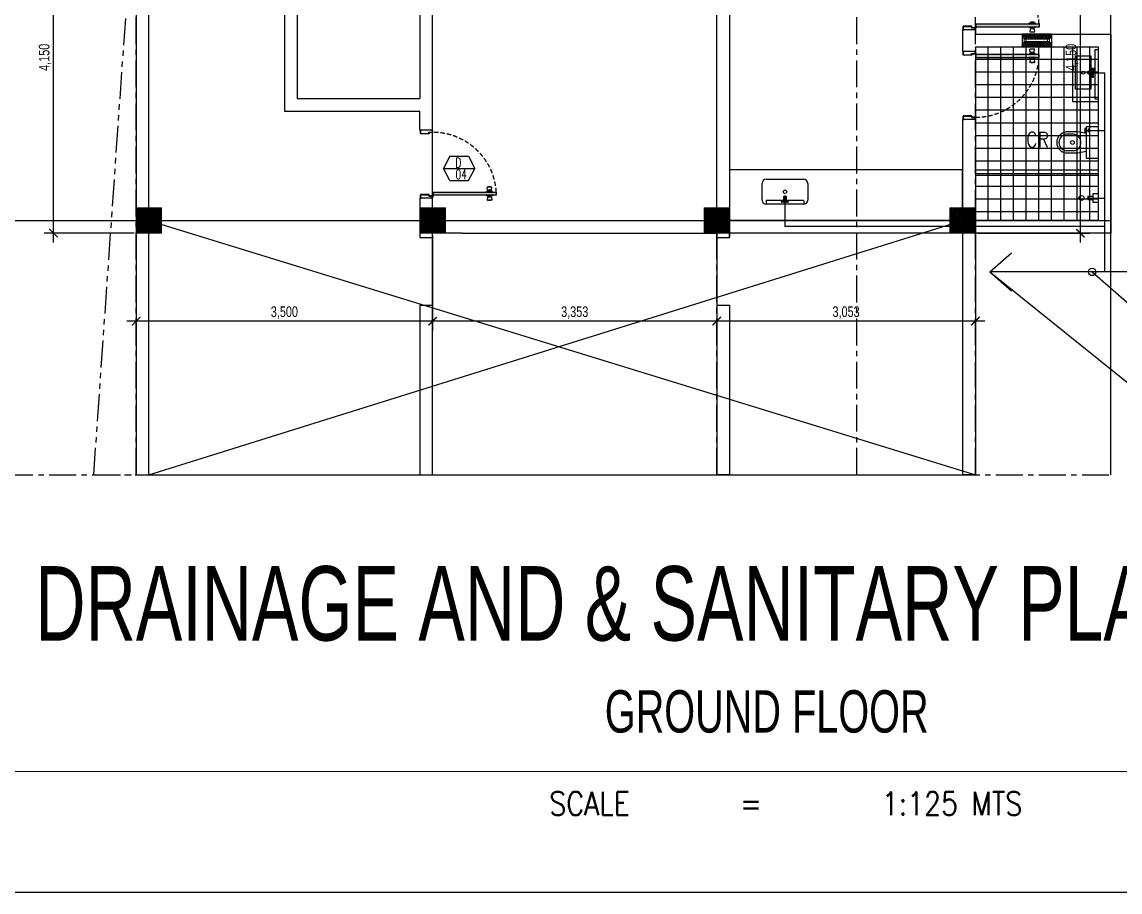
# Model space of a CAD drawing. Header units: millimetres. Extents: x -248340 to 456025, y 261499 to 1049645.
# Drawn here: x 296144 to 309105, y 294260 to 304527 of the extents above; entities that cross this region are included whole.
import ezdxf
from ezdxf.enums import TextEntityAlignment as Align

# ---------------------------------------------------------------- set-up
doc = ezdxf.new("R2010")
doc.units = ezdxf.units.MM
doc.header["$LTSCALE"] = 8
doc.header["$MEASUREMENT"] = 0
for name, pattern in [('CENTER', [50.8, 31.75, -6.35, 6.35, -6.35]), ('CONTINOUS', [0]), ('DASHED2', [0.375, 0.25, -0.125]), ('HIDDEN', [9.525, 6.35, -3.175]), ('PHANTOM', [63.5, 31.75, -6.35, 6.35, -6.35, 6.35, -6.35])]:
    doc.linetypes.add(name, pattern=pattern)
doc.layers.get('0').update_dxf_attribs({"linetype": 'CONTINUOUS'})
doc.layers.get('DEFPOINTS').update_dxf_attribs({"color": 8, "linetype": 'CONTINUOUS'})
for name, color, linetype, lineweight in [('12. Dimension', 251, 'CONTINUOUS', 5), ('A-ANNO-DIMS', 211, 'CONTINUOUS', 9), ('A-GLAZ', 151, 'CONTINUOUS', 18), ('DIM', 2, 'CONTINUOUS', 25), ('S_wall', 251, 'CONTINUOUS', 0)]:
    doc.layers.add(name, color=color, linetype=linetype, lineweight=lineweight)
for name, color, linetype in [('ar_furniture', 6, 'CONTINOUS'), ('ar_grid', 10, 'CENTER'), ('ar_wall', 7, 'CONTINOUS'), ('MARK', 7, 'CONTINUOUS'), ('TEXT', 2, 'CONTINUOUS')]:
    doc.layers.add(name, color=color, linetype=linetype)
doc.layers.add('mv', color=30, linetype='CONTINUOUS', plot=False)
doc.styles.add('ARIAL', font='arial.ttf')
doc.styles.add('EN-SCL-DIM', font='swisscl.ttf')
doc.styles.add('ROMANS', font='ROMANS', dxfattribs={"width": 0.8, "bigfont": 'BIGFONT'})
doc.styles.get("Standard").update_dxf_attribs({"font": 'txt.shx', "width": 0.7, "bigfont": 'extfont.shx'})
doc.dimstyles.new('JEMAR 1-0030', dxfattribs={"dimtxt": 0.06, "dimasz": 0.045, "dimexe": 0.045, "dimexo": 0.03, "dimgap": 0.03, "dimtad": 1, "dimzin": 1, "dimdsep": 46, "dimtxsty": 'ARIAL', "dimblk": 'DOTBLANK', "dimcen": 0.15, "dimclrd": 7, "dimclre": 7, "dimadec": 0, "dimazin": 0, "dimtfac": 1, "dimtmove": 0, "dimatfit": 3, "dimldrblk": 'OPEN90', "dimfxl": 1, "dimarcsym": 0})

# ---------------------------------------------------------------- blocks, each defined once
blk = doc.blocks.new('_ArchTick')
at = {"color": 0, "linetype": 'ByBlock', "const_width": 0.15}
blk.add_lwpolyline([(-0.5, -0.5), (0.5, 0.5)], dxfattribs=at)
blk = doc.blocks.new('SSS')
at = {"true_color": 0x939598}
h = blk.add_hatch(color=252, dxfattribs=at)
h.paths.add_polyline_path([(144783, -109020), (144772, -109020), (144772, -108981), (144871, -108981), (144871, -108997), (144914, -108997), (144914, -109020), (144903, -109020), (144903, -109021), (144915, -109021), (144915, -108996), (144873, -108996), (144873, -108980), (144771, -108980), (144771, -109021), (144783, -109021)])
h.paths.add_polyline_path([(144783, -108222), (144772, -108222), (144772, -108260), (144871, -108260), (144871, -108244), (144914, -108244), (144914, -108222), (144903, -108222), (144903, -108221), (144915, -108221), (144915, -108245), (144873, -108245), (144873, -108262), (144771, -108262), (144771, -108221), (144783, -108221)])
for points in [[(144921, -108951), (145667, -108951), (145667, -108988), (144921, -108988)], [(144921, -109348), (145667, -109348), (145667, -109311), (144921, -109311)], [(138515, -110936), (139260, -110936), (139260, -110974), (138515, -110974)]]:
    blk.add_hatch(color=252, dxfattribs=at).paths.add_polyline_path(points)
h = blk.add_hatch(color=252, dxfattribs=at)
h.paths.add_polyline_path([(144783, -109279), (144772, -109279), (144772, -109318), (144871, -109318), (144871, -109302), (144914, -109302), (144914, -109279), (144903, -109279), (144903, -109278), (144915, -109278), (144915, -109303), (144873, -109303), (144873, -109319), (144771, -109319), (144771, -109278), (144783, -109278)])
h.paths.add_polyline_path([(144783, -110077), (144772, -110077), (144772, -110039), (144871, -110039), (144871, -110055), (144914, -110055), (144914, -110077), (144903, -110077), (144903, -110078), (144915, -110078), (144915, -110053), (144873, -110053), (144873, -110037), (144771, -110037), (144771, -110078), (144783, -110078)])
h = blk.add_hatch(color=252, dxfattribs=at)
h.paths.add_polyline_path([(138377, -111005), (138365, -111005), (138365, -110967), (138465, -110967), (138465, -110983), (138508, -110983), (138508, -111005), (138496, -111005), (138496, -111006), (138509, -111006), (138509, -110982), (138466, -110982), (138466, -110966), (138364, -110966), (138364, -111006), (138377, -111006)])
h.paths.add_polyline_path([(138377, -110208), (138365, -110208), (138365, -110246), (138465, -110246), (138465, -110230), (138508, -110230), (138508, -110208), (138496, -110208), (138496, -110206), (138509, -110206), (138509, -110231), (138466, -110231), (138466, -110247), (138364, -110247), (138364, -110206), (138377, -110206)])
at = {"layer": 'A-ANNO-DIMS', "ltscale": 1.25, "true_color": 0x939598}
h = blk.add_hatch(dxfattribs=at)
h.set_pattern_fill('ANSI32', color=252, scale=50)
h.set_pattern_definition([(45, (84488.863, 238863.806), (-13.2582521, 13.2582521), []), (45, (84497.702, 238863.806), (-13.2582521, 13.2582521), [])])
h.paths.add_polyline_path([(135009, -111421), (135309, -111421), (135309, -111121), (135009, -111121)])
h = blk.add_hatch(dxfattribs=at)
h.set_pattern_fill('ANSI32', color=252, scale=50)
h.set_pattern_definition([(45, (87838.863, 238863.806), (-13.2582521, 13.2582521), []), (45, (87847.702, 238863.806), (-13.2582521, 13.2582521), [])])
h.paths.add_polyline_path([(138359, -111421), (138659, -111421), (138659, -111121), (138359, -111121)])
h = blk.add_hatch(dxfattribs=at)
h.set_pattern_fill('ANSI32', color=252, scale=50)
h.set_pattern_definition([(45, (91192.063, 238863.806), (-13.2582521, 13.2582521), []), (45, (91200.902, 238863.806), (-13.2582521, 13.2582521), [])])
h.paths.add_polyline_path([(141712, -111421), (142012, -111421), (142012, -111121), (141712, -111121)])
h = blk.add_hatch(dxfattribs=at)
h.set_pattern_fill('ANSI32', color=252, scale=50)
h.set_pattern_definition([(45, (94095.263, 238863.95), (-13.2582521, 13.2582521), []), (45, (94104.102, 238863.95), (-13.2582521, 13.2582521), [])])
h.paths.add_polyline_path([(144615, -111420), (144915, -111420), (144915, -111120), (144615, -111120)])
at = {"layer": 'ar_wall', "ltscale": 1.25, "true_color": 0x939598}
h = blk.add_hatch(dxfattribs=at)
h.set_pattern_fill('ANSI33', color=252, scale=75, angle=90)
h.set_pattern_definition([(135, (-239864.394, -166253.93), (-13.25825215, -13.25825215), []), (135, (-239864.394, -166240.672), (-13.25825215, -13.25825215), [9.375, -4.6875])])
h.paths.add_polyline_path([(145496, -109158), (145496, -109161), (145493, -109161), (145493, -109164), (145491, -109164), (145491, -109171), (145466, -109171), (145466, -109196), (145466, -109221), (145815, -109221), (145815, -109171), (145790, -109171), (145790, -109164), (145788, -109164), (145788, -109161), (145785, -109161), (145785, -109158)])
h.paths.add_polyline_path([(145466, -109071), (145466, -109121), (145491, -109121), (145491, -109128), (145493, -109128), (145493, -109131), (145496, -109131), (145496, -109133), (145785, -109133), (145785, -109131), (145788, -109131), (145788, -109128), (145790, -109128), (145790, -109121), (145815, -109121), (145815, -109071)])
at = {"color": 252, "ltscale": 1.25, "true_color": 0x939598}
for p, q in [((146515, -114271), (146515, -94352)), ((138509, -114271), (138509, -94932)), ((136759, -107121), (136759, -109983)), ((136909, -107271), (136909, -109833)), ((138359, -108196), (138359, -109833)), ((138509, -110206), (138509, -108371)), ((144915, -108995), (144915, -109071)), ((144765, -109021), (144765, -109278)), ((144915, -109021), (144765, -109021)), ((144915, -109071), (144915, -109021)), ((144915, -109071), (146515, -109071)), ((146515, -109071), (146515, -111421)), ((144915, -109221), (144915, -109304)), ((144915, -109221), (146365, -109221)), ((146061, -109221), (146061, -109866)), ((146365, -109258), (146326, -109258)), ((146326, -109258), (146326, -109834)), ((146365, -109221), (146365, -111271)), ((144915, -109278), (144765, -109278)), ((144915, -109304), (144915, -110078)), ((146098, -109330), (146279, -109330)), ((146098, -109723), (146098, -109330)), ((146279, -109330), (146279, -109723)), ((146309, -109518), (146242, -109518)), ((146242, -109518), (146242, -109535)), ((146292, -109518), (146292, -109474)), ((146292, -109474), (146309, -109474)), ((146309, -109474), (146309, -109527)), ((146242, -109535), (146309, -109535)), ((146292, -109527), (146292, -109580)), ((146292, -109580), (146309, -109580)), ((146309, -109535), (146309, -109527)), ((146309, -109580), (146309, -109527)), ((146279, -109723), (146098, -109723)), ((136909, -109833), (138359, -109833)), ((146061, -109866), (146365, -109866)), ((146326, -109834), (146365, -109834)), ((136759, -109983), (138359, -109983)), ((138359, -110206), (138359, -109983)), ((144915, -110078), (144765, -110078)), ((146365, -110168), (146221, -110168)), ((146221, -110168), (146221, -110535)), ((138509, -110206), (138359, -110206)), ((146126, -110227), (145986, -110227)), ((146074, -110252), (145986, -110252)), ((146221, -110243), (146126, -110227)), ((146221, -110186), (146209, -110186)), ((146209, -110186), (146209, -110233)), ((146209, -110233), (146221, -110233)), ((146074, -110450), (145986, -110450)), ((146126, -110475), (145986, -110475)), ((146221, -110459), (146126, -110475)), ((146221, -110535), (146365, -110535)), ((146365, -110679), (144915, -110679)), ((144915, -110737), (146365, -110737)), ((138359, -111006), (138359, -111471)), ((138509, -111006), (138359, -111006)), ((146302, -110990), (146243, -110990)), ((146243, -110990), (146243, -111024)), ((146243, -111024), (146302, -111024)), ((146365, -110955), (146302, -110955)), ((146302, -110955), (146302, -111055)), ((146302, -111055), (146365, -111055)), ((146515, -111121), (146515, -111121)), ((133324, -111271), (146515, -111271)), ((135159, -114271), (144765, -111270)), ((135159, -111271), (144915, -114271)), ((138659, -111271), (138859, -111271)), ((138859, -111271), (141712, -111271)), ((146365, -111271), (144915, -111271)), ((138359, -111421), (138359, -111471)), ((138509, -111471), (138509, -111421)), ((138859, -111421), (138509, -111421)), ((138859, -111421), (141862, -111421)), ((146515, -111421), (144915, -111421)), ((138359, -111471), (138509, -111471)), ((135159, -114271), (144765, -114271))]:
    blk.add_line(p, q, dxfattribs=at)
at = {"color": 252, "true_color": 0x939598}
for p, q in [((145624, -108944), (145551, -108944)), ((145551, -108951), (145551, -108944)), ((145624, -108951), (145551, -108951)), ((145551, -108988), (145551, -108994)), ((145624, -108988), (145551, -108988)), ((145624, -108994), (145551, -108994)), ((145608, -108929), (145567, -108929)), ((145577, -108940), (145597, -108940)), ((145577, -108999), (145597, -108999)), ((145578, -108940), (145578, -108929)), ((145578, -108999), (145578, -109010)), ((145596, -108940), (145596, -108929)), ((145596, -108999), (145596, -109010)), ((145624, -108951), (145624, -108944)), ((145624, -108988), (145624, -108994)), ((145563, -109013), (145559, -109044)), ((145612, -109048), (145562, -109048)), ((145608, -109010), (145567, -109010)), ((145575, -109048), (145575, -109050)), ((145599, -109050), (145575, -109050)), ((145599, -109048), (145599, -109050)), ((145611, -109013), (145615, -109044)), ((145563, -109286), (145559, -109255)), ((145612, -109251), (145562, -109251)), ((145575, -109251), (145575, -109249)), ((145599, -109249), (145575, -109249)), ((145599, -109251), (145599, -109249)), ((145611, -109286), (145615, -109255)), ((145624, -109305), (145551, -109305)), ((145551, -109311), (145551, -109305)), ((145624, -109311), (145551, -109311)), ((145551, -109348), (145551, -109355)), ((145624, -109348), (145551, -109348)), ((145624, -109355), (145551, -109355)), ((145563, -109373), (145559, -109404)), ((145608, -109289), (145567, -109289)), ((145608, -109370), (145567, -109370)), ((145577, -109300), (145597, -109300)), ((145577, -109359), (145597, -109359)), ((145578, -109300), (145578, -109289)), ((145578, -109359), (145578, -109370)), ((145596, -109300), (145596, -109289)), ((145596, -109359), (145596, -109370)), ((145611, -109373), (145615, -109404)), ((145624, -109311), (145624, -109305)), ((145624, -109348), (145624, -109355)), ((145612, -109408), (145562, -109408)), ((145575, -109408), (145575, -109410)), ((145599, -109410), (145575, -109410)), ((145599, -109408), (145599, -109410)), ((139217, -110930), (139144, -110930)), ((139144, -110936), (139144, -110930)), ((139217, -110936), (139144, -110936)), ((139157, -110911), (139153, -110880)), ((139206, -110877), (139156, -110877)), ((139201, -110914), (139160, -110914)), ((139169, -110877), (139169, -110874)), ((139192, -110874), (139169, -110874)), ((139170, -110925), (139191, -110925)), ((139172, -110925), (139172, -110914)), ((139190, -110925), (139190, -110914)), ((139192, -110877), (139192, -110874)), ((139205, -110911), (139209, -110880)), ((139217, -110936), (139217, -110930)), ((139144, -110974), (139144, -110980)), ((139217, -110974), (139144, -110974)), ((139217, -110980), (139144, -110980)), ((139157, -110998), (139153, -111030)), ((139206, -111033), (139156, -111033)), ((139201, -110996), (139160, -110996)), ((139169, -111033), (139169, -111035)), ((139192, -111035), (139169, -111035)), ((139170, -110984), (139191, -110984)), ((139172, -110984), (139172, -110996)), ((139190, -110984), (139190, -110996)), ((139192, -111033), (139192, -111035)), ((139205, -110998), (139209, -111030)), ((139217, -110974), (139217, -110980))]:
    blk.add_line(p, q, dxfattribs=at)
at = {"color": 252, "linetype": 'Continuous', "ltscale": 1.25, "true_color": 0x939598}
for p, q in [((145065, -111271), (145065, -109221)), ((145215, -111271), (145215, -109221)), ((145365, -111271), (145365, -109221)), ((145515, -111271), (145515, -109221)), ((145665, -111271), (145665, -109221)), ((145815, -111271), (145815, -109221)), ((145965, -111271), (145965, -109221)), ((146115, -111271), (146115, -109221)), ((146265, -111271), (146265, -109221)), ((146365, -109371), (144915, -109371)), ((146365, -109521), (144915, -109521)), ((146365, -109671), (144915, -109671)), ((146365, -109821), (144915, -109821)), ((146365, -109971), (144915, -109971)), ((146365, -110121), (144915, -110121)), ((146365, -110271), (144915, -110271)), ((146365, -110421), (144915, -110421)), ((146365, -110571), (144915, -110571)), ((146365, -110721), (144915, -110721)), ((146365, -110871), (144915, -110871)), ((146365, -111021), (144915, -111021)), ((146365, -111171), (144915, -111171))]:
    blk.add_line(p, q, dxfattribs=at)
at = {"color": 252, "true_color": 0x939598}
for points in [[(144783, -109020), (144772, -109020), (144772, -108981), (144871, -108981), (144871, -108997), (144914, -108997), (144914, -109020), (144903, -109020), (144903, -109021), (144915, -109021), (144915, -108996), (144873, -108996), (144873, -108980), (144771, -108980), (144771, -109021), (144783, -109021)], [(144921, -108951), (145667, -108951), (145667, -108988), (144921, -108988)], [(144783, -109279), (144772, -109279), (144772, -109318), (144871, -109318), (144871, -109302), (144914, -109302), (144914, -109279), (144903, -109279), (144903, -109278), (144915, -109278), (144915, -109303), (144873, -109303), (144873, -109319), (144771, -109319), (144771, -109278), (144783, -109278)], [(144921, -109348), (145667, -109348), (145667, -109311), (144921, -109311)], [(144783, -110077), (144772, -110077), (144772, -110039), (144871, -110039), (144871, -110055), (144914, -110055), (144914, -110077), (144903, -110077), (144903, -110078), (144915, -110078), (144915, -110053), (144873, -110053), (144873, -110037), (144771, -110037), (144771, -110078), (144783, -110078)], [(138377, -110208), (138365, -110208), (138365, -110246), (138465, -110246), (138465, -110230), (138508, -110230), (138508, -110208), (138496, -110208), (138496, -110206), (138509, -110206), (138509, -110231), (138466, -110231), (138466, -110247), (138364, -110247), (138364, -110206), (138377, -110206)], [(138515, -110936), (139260, -110936), (139260, -110974), (138515, -110974)], [(138377, -111005), (138365, -111005), (138365, -110967), (138465, -110967), (138465, -110983), (138508, -110983), (138508, -111005), (138496, -111005), (138496, -111006), (138509, -111006), (138509, -110982), (138466, -110982), (138466, -110966), (138364, -110966), (138364, -111006), (138377, -111006)]]:
    blk.add_lwpolyline(points, close=True, dxfattribs=at)
for points in [[(144918, -108995, -0.414214), (144916, -108996), (144884, -108996), (144884, -108995), (144916, -108995, -12.92773), (144917, -108996), (144918, -108996, 13.063763), (144918, -108995)], [(144920, -108992, 0.414214), (144921, -108991), (144921, -108959), (144920, -108959), (144920, -108991, 12.92773), (144921, -108991), (144921, -108992, -13.063763), (144920, -108992)], [(144918, -109304, 0.414214), (144916, -109303), (144884, -109303), (144884, -109304), (144916, -109304, 12.92773), (144917, -109303), (144918, -109303, -13.063763), (144918, -109304)], [(144920, -109307, -0.414214), (144921, -109308), (144921, -109340), (144920, -109340), (144920, -109308, -12.92773), (144921, -109307), (144921, -109306, 13.063763), (144920, -109307)], [(138514, -110978, 0.414214), (138515, -110977), (138515, -110945), (138514, -110945), (138514, -110977, 12.92773), (138515, -110977), (138515, -110978, -13.063763), (138514, -110978)], [(138511, -110981, -0.414214), (138510, -110982), (138478, -110982), (138478, -110981), (138510, -110981, -12.92773), (138510, -110982), (138511, -110981, 13.063763), (138511, -110981)]]:
    blk.add_lwpolyline(points, format="xyb", close=True, dxfattribs=at)
at = {"color": 252, "ltscale": 1.25, "true_color": 0x939598}
for centre, radius in [((146189, -109527), 19.5), ((146300, -109490), 3.32), ((146300, -109564), 3.32), ((146061, -110351), 22.2), ((146167, -111005), 28.9)]:
    blk.add_circle(centre, radius, dxfattribs=at)
at = {"color": 252, "linetype": 'HIDDEN', "true_color": 0x939598}
for centre, start, end in [((144917, -108996), 3.4999, 90.1273), ((144917, -109302), 269.8727, 356.5001), ((138511, -110982), 3.4999, 90.1273)]:
    blk.add_arc(centre, 751, start, end, dxfattribs=at)
at = {"color": 252, "true_color": 0x939598}
for centre, radius, start, end in [((145573, -108940), 4.2, 260.1806, 5.1473), ((145573, -108998), 4.2, 354.8527, 99.8194), ((145602, -108940), 4.2, 174.8527, 279.8194), ((145602, -108998), 4.2, 80.1806, 185.1473), ((145562, -109044), 3.22, 172.0235, 270), ((145567, -109013), 3.22, 90, 172.0235), ((145608, -109013), 3.22, 7.9765, 90), ((145612, -109044), 3.22, 270, 7.9765), ((145562, -109254), 3.22, 90, 187.9765), ((145612, -109254), 3.22, 352.0235, 90), ((145567, -109286), 3.22, 187.9765, 270), ((145567, -109373), 3.22, 90, 172.0235), ((145573, -109300), 4.2, 260.1806, 5.1473), ((145573, -109359), 4.2, 354.8527, 99.8194), ((145602, -109300), 4.2, 174.8527, 279.8194), ((145602, -109359), 4.2, 80.1806, 185.1473), ((145608, -109286), 3.22, 270, 352.0235), ((145608, -109373), 3.22, 7.9765, 90), ((145562, -109405), 3.22, 172.0235, 270), ((145612, -109405), 3.22, 270, 7.9765), ((139156, -110880), 3.22, 90, 187.9765), ((139160, -110911), 3.22, 187.9765, 270), ((139166, -110926), 4.2, 260.1806, 5.1473), ((139195, -110926), 4.2, 174.8527, 279.8194), ((139201, -110911), 3.22, 270, 352.0235), ((139206, -110880), 3.22, 352.0235, 90), ((139156, -111030), 3.22, 172.0235, 270), ((139160, -110999), 3.22, 90, 172.0235), ((139166, -110984), 4.2, 354.8527, 99.8194), ((139195, -110984), 4.2, 80.1806, 185.1473), ((139201, -110999), 3.22, 7.9765, 90), ((139206, -111030), 3.22, 270, 7.9765)]:
    blk.add_arc(centre, radius, start, end, dxfattribs=at)
at = {"color": 252, "ltscale": 1.25, "true_color": 0x939598}
for centre, radius, start, end in [((146001, -110351), 125, 96.9634, 263.0366), ((146001, -110351), 100, 96.9634, 263.0366), ((146061, -110351), 100, 276.9634, 83.0366)]:
    blk.add_arc(centre, radius, start, end, dxfattribs=at)
at = {"layer": 'A-ANNO-DIMS', "color": 252, "ltscale": 1.25, "true_color": 0x939598}
for points in [[(135009, -111421), (135309, -111421), (135309, -111121), (135009, -111121)], [(138359, -111421), (138659, -111421), (138659, -111121), (138359, -111121)], [(141712, -111421), (142012, -111421), (142012, -111121), (141712, -111121)], [(144615, -111420), (144915, -111420), (144915, -111120), (144615, -111120)]]:
    blk.add_lwpolyline(points, close=True, dxfattribs=at)
at = {"layer": 'A-GLAZ', "color": 252, "true_color": 0x939598}
for p, q in [((145466, -109196), (145466, -109096)), ((145466, -109096), (145466, -109196)), ((145491, -109121), (145466, -109121)), ((145491, -109121), (145491, -109171)), ((145491, -109128), (145493, -109128)), ((145790, -109133), (145491, -109133)), ((145493, -109128), (145493, -109131)), ((145493, -109131), (145496, -109131)), ((145496, -109131), (145496, -109133)), ((145788, -109131), (145785, -109131)), ((145785, -109131), (145785, -109133)), ((145790, -109128), (145788, -109128)), ((145788, -109128), (145788, -109131)), ((145790, -109121), (145790, -109171)), ((145790, -109121), (145815, -109121)), ((145815, -109096), (145815, -109196)), ((145491, -109171), (145466, -109171)), ((145790, -109158), (145491, -109158)), ((145491, -109164), (145493, -109164)), ((145493, -109164), (145493, -109161)), ((145493, -109161), (145496, -109161)), ((145496, -109161), (145496, -109158)), ((145785, -109161), (145785, -109158)), ((145788, -109161), (145785, -109161)), ((145788, -109164), (145788, -109161)), ((145790, -109164), (145788, -109164)), ((145790, -109171), (145815, -109171))]:
    blk.add_line(p, q, dxfattribs=at)
at = {"layer": 'A-GLAZ', "color": 252, "linetype": 'DASHED2', "true_color": 0x939598}
for p, q in [((145516, -109133), (145516, -109158)), ((145765, -109133), (145765, -109158))]:
    blk.add_line(p, q, dxfattribs=at)
at = {"layer": 'ar_furniture', "color": 252, "ltscale": 1.25, "true_color": 0x939598}
for p, q in [((142012, -110671), (144765, -110671)), ((142012, -110671), (142012, -111271)), ((144765, -111270), (144765, -110671)), ((142447, -110785), (142888, -110785)), ((142397, -111030), (142397, -110835)), ((142938, -110835), (142938, -111030)), ((142447, -111030), (142447, -111080)), ((142447, -111030), (142888, -111030)), ((142655, -111058), (142655, -110986)), ((142655, -110986), (142680, -110986)), ((142680, -111058), (142655, -111058)), ((142680, -110986), (142680, -111058)), ((142888, -111030), (142893, -111080)), ((142888, -111080), (142447, -111080)), ((142012, -111271), (144765, -111270))]:
    blk.add_line(p, q, dxfattribs=at)
for centre, radius in [((142668, -110932), 21.3), ((142633, -111051), 7.14), ((142702, -111051), 7.14)]:
    blk.add_circle(centre, radius, dxfattribs=at)
for centre, start, end in [((142447, -110835), 90, 180), ((142888, -110835), 0, 90), ((142447, -111030), 180, 270), ((142888, -111030), 270, 0)]:
    blk.add_arc(centre, 50, start, end, dxfattribs=at)
at = {"layer": 'ar_grid', "ltscale": 1.25}
for p, q in [((143515, -114271), (143515, -94352)), ((135009, -114271), (135009, -94932)), ((132458, -114271), (146515, -114271))]:
    blk.add_line(p, q, dxfattribs=at)
at = {"layer": 'ar_grid', "color": 252, "ltscale": 1.25, "true_color": 0x939598}
for p, q in [((141862, -114271), (141862, -94932)), ((144915, -114271), (144915, -94932))]:
    blk.add_line(p, q, dxfattribs=at)
at = {"layer": 'ar_wall', "color": 252, "linetype": 'PHANTOM', "ltscale": 1.25, "true_color": 0x939598}
for q in [(135768, -96271), (135009, -114271)]:
    blk.add_line((134509, -114271), q, dxfattribs=at)
at = {"layer": 'ar_wall', "color": 252, "ltscale": 1.25, "true_color": 0x939598}
for p, q in [((135009, -107121), (135009, -114271)), ((142012, -107121), (142012, -111421)), ((135159, -114271), (135159, -107271)), ((141862, -111121), (141862, -107271)), ((145466, -109071), (145466, -109221)), ((145815, -109071), (145466, -109071)), ((145815, -109071), (145815, -109221)), ((145815, -109221), (145466, -109221)), ((144765, -110078), (144765, -111120)), ((144915, -110053), (144915, -111420)), ((138509, -111121), (138509, -110981)), ((138659, -111271), (138659, -111271)), ((144615, -111270), (142012, -111271)), ((143515, -111270), (143515, -111271)), ((143665, -111270), (143665, -111271)), ((146365, -111271), (146365, -111271)), ((141862, -111421), (141862, -111471)), ((141862, -111421), (141862, -111471)), ((141862, -111421), (141862, -111471)), ((144615, -111420), (142012, -111420)), ((142012, -111421), (142012, -111471)), ((142012, -111471), (142012, -111421)), ((144915, -111420), (143665, -111420)), ((144765, -111420), (144765, -114271)), ((144915, -111420), (144915, -114271)), ((141862, -111471), (142012, -111471)), ((138359, -112271), (138359, -114271)), ((138359, -112271), (138509, -112271)), ((138509, -114271), (138509, -112271)), ((141862, -112271), (141862, -114271)), ((141862, -112271), (142012, -112271)), ((142012, -112271), (142012, -114271)), ((135009, -114271), (135159, -114271)), ((138359, -114271), (138509, -114271)), ((142012, -114271), (141862, -114271)), ((144915, -114271), (144765, -114271))]:
    blk.add_line(p, q, dxfattribs=at)
at = {"layer": 'DEFPOINTS', "color": 252, "ltscale": 1.25, "true_color": 0x939598}
for p, q in [((138711, -110514), (138638, -110656)), ((138711, -110514), (138933, -110514)), ((138933, -110514), (139007, -110656)), ((138711, -110798), (138638, -110656)), ((138638, -110656), (139007, -110656)), ((138933, -110798), (139007, -110656)), ((138711, -110798), (138933, -110798))]:
    blk.add_line(p, q, dxfattribs=at)
at = {"layer": 'DIM', "color": 252, "ltscale": 1.25, "true_color": 0x939598}
for p, q in [((134034, -111531), (134034, -107161)), ((146154, -107161), (146154, -111531)), ((134984, -111421), (133924, -111421)), ((135009, -111446), (135009, -112569)), ((138509, -111446), (138509, -112569)), ((138509, -111446), (138509, -112569)), ((141862, -111446), (141862, -112569)), ((141862, -111446), (141862, -112569)), ((144915, -111446), (144915, -112569)), ((144940, -111421), (146264, -111421)), ((138619, -112459), (134899, -112459)), ((141972, -112459), (138399, -112459)), ((145025, -112459), (141752, -112459))]:
    blk.add_line(p, q, dxfattribs=at)
at = {"layer": 'DIM', "color": 252, "ltscale": 1.25, "true_color": 0x939598, "xscale": 100, "yscale": 100, "zscale": 100}
for p, rotation in [((134034, -111421), 270), ((146154, -111421), 270), ((135009, -112459), 180), ((138509, -112459), 180), ((141862, -112459), 180)]:
    blk.add_blockref('_ArchTick', p, dxfattribs=dict(at, rotation=rotation))
for p in [(138509, -112459), (141862, -112459), (144915, -112459)]:
    blk.add_blockref('_ArchTick', p, dxfattribs=at)
at = {"color": 252, "ltscale": 1.25, "true_color": 0x939598, "style": 'ROMANS', "width": 0.85}
blk.add_text('CR', height=175.7, dxfattribs=at).set_placement((145649, -110317), align=Align.MIDDLE)
at = {"layer": 'DEFPOINTS', "color": 252, "lineweight": 30, "true_color": 0x939598, "width": 0.7}
for s, height, p in [('D', 111, (138779, -110644)), ('04', 111.4, (138779, -110782))]:
    blk.add_text(s, height=height, dxfattribs=at).set_placement(p)
at = {"layer": 'DIM', "color": 252, "ltscale": 1.25, "true_color": 0x939598, "char_height": 125, "attachment_point": 5, "rotation": 90, "style": 'EN-SCL-DIM'}
for insert in [(133935, -109346), (146055, -109346)]:
    blk.add_mtext('\\A1;4,150', dxfattribs=dict(at, insert=insert))
at = {"layer": 'DIM', "color": 252, "ltscale": 1.25, "true_color": 0x939598, "char_height": 125, "attachment_point": 5, "style": 'EN-SCL-DIM'}
for s, insert in [('\\A1;3,500', (136759, -112359)), ('\\A1;3,353', (140186, -112359)), ('\\A1;3,053', (143389, -112359))]:
    blk.add_mtext(s, dxfattribs=dict(at, insert=insert))
blk = doc.blocks.new('_DOTBLANK')
at = {"color": 0, "linetype": 'ByBlock', "lineweight": -2}
blk.add_line((-0.5, 0), (-1, 0), dxfattribs=at)
blk.add_circle((0, 0), 0.5, dxfattribs=at)
blk = doc.blocks.new('_Open90')
at = {"color": 0, "linetype": 'ByBlock', "lineweight": -2}
for p, q in [((0, 0), (-1, 0)), ((-0.5, 0.5), (0, 0)), ((0, 0), (-0.5, -0.5))]:
    blk.add_line(p, q, dxfattribs=at)

msp = doc.modelspace()

# ---------------------------------------------------------------- linework, layer by layer
at = {"color": 3, "ltscale": 1.25}
for p, q in [((308734.61, 303907.939), (308734.61, 303949.677)), ((308713.024, 303928.484), (308927.348, 303928.484)), ((308927.348, 301577.451), (308927.348, 303928.484)), ((308713.024, 303247.351), (308927.348, 303247.351)), ((308734.61, 303226.806), (308734.61, 303268.544)), ((305129.519, 302456.349), (305171.257, 302456.349)), ((305150.064, 302477.934), (305150.064, 302111.852)), ((308713.024, 302448.5), (308927.348, 302448.5)), ((308734.61, 302427.955), (308734.61, 302469.693)), ((308927.348, 302111.852), (305150.064, 302111.852)), ((307569.915, 301577.45), (307823.538, 301802.439)), ((309526.605, 301577.451), (307569.915, 301577.451)), ((307569.915, 301577.45), (307823.538, 301352.462))]:
    msp.add_line(p, q, dxfattribs=at)
msp.add_circle((308776.312, 301577.451), 43.913, dxfattribs=at)
at = {"layer": 'mv', "color": 6}
msp.add_line((291354.998, 294259.811), (370954.998, 294259.811), dxfattribs=at)
at = {"layer": 'S_wall', "ltscale": 1.25}
msp.add_line((294057.422, 295683.972), (313825.297, 295683.972), dxfattribs=at)

# ---------------------------------------------------------------- block references
at = {"color": 1, "lineweight": 30}
msp.add_blockref('SSS', (162482.249, 413455.553), dxfattribs=at)

# ---------------------------------------------------------------- texts
at = {"layer": 'MARK', "style": 'ROMANS', "width": 0.85}
msp.add_text('SCALE       =        1:125 MTS', height=274.43234, dxfattribs=at).set_placement((302369.637, 295167.245))
at = {"layer": 'TEXT', "insert": (295309.288, 298105.302), "char_height": 878.18348, "width": 19250.01317, "attachment_point": 1}
msp.add_mtext('\\pxqc;{\\fFranklin Gothic Heavy|b0|i0|c0|p34;DRAINAGE AND & SANITARY PLAN LAYOUT\\P\\H0.56936x;GROUND FLOOR}', dxfattribs=at)

# ---------------------------------------------------------------- leaders
at = {"layer": '12. Dimension'}
for points in [[(307569.915, 301577.451), (310307.618, 299373.417), (311433.898, 299373.417)], [(308776.312, 301577.451), (310307.618, 300235.355), (311433.898, 300235.355)]]:
    msp.add_leader(points, dimstyle='JEMAR 1-0030', override={"dimclrd": 256, "dimclre": 256}, dxfattribs=at)

doc.saveas('drawing.dxf')
